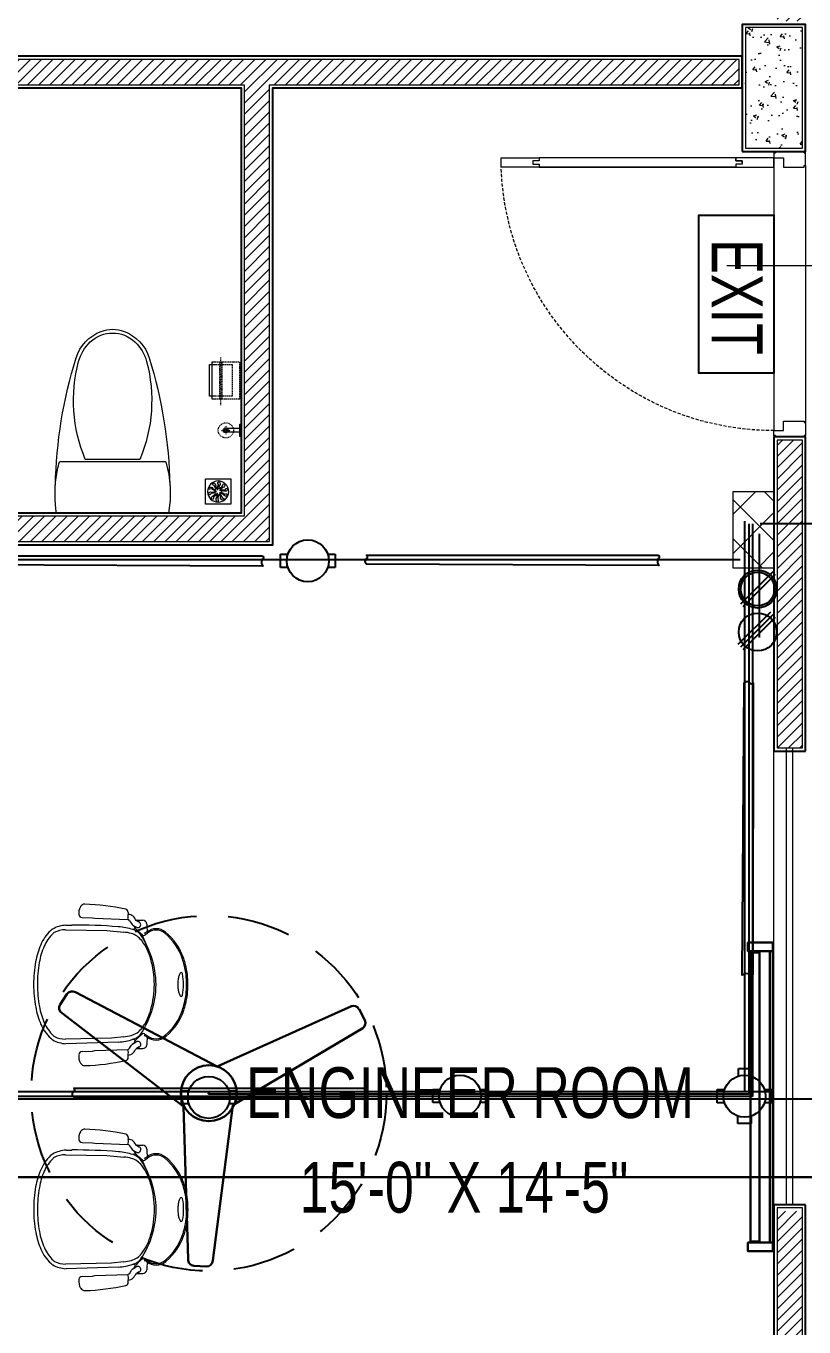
# Model space of a CAD drawing. Header units: inches. Extents: x 1445 to 3588, y -22 to 615.
# Drawn here: x 1569.8 to 1692.5, y 129.6 to 334.6 of the extents above; entities that cross this region are included whole.
import ezdxf
from ezdxf.enums import TextEntityAlignment as Align

# ---------------------------------------------------------------- set-up
doc = ezdxf.new("R2010")
doc.units = ezdxf.units.IN
doc.header["$MEASUREMENT"] = 0
for name, pattern in [('CENTER', [2, 1.25, -0.25, 0.25, -0.25]), ('DASH', [0.35, 0.25, -0.1]), ('DASHED', [0.75, 0.5, -0.25])]:
    doc.linetypes.add(name, pattern=pattern)
doc.layers.get('Defpoints').update_dxf_attribs({"lineweight": 0})
for name, color, linetype in [('Cables', 7, 'Continuous'), ('COLLUM', 1, 'Continuous'), ('Plant Layout', 7, 'Continuous'), ('Sockets', 7, 'Continuous'), ('wall 05', 252, 'Continuous')]:
    doc.layers.add(name, color=color, linetype=linetype)
for name, color, linetype, lineweight in [('DOOR', 115, 'Continuous', 15), ('E-CF-Ceiling-Fan', 42, 'Continuous', 30), ('E-WTL-Wall-Tube-Light', 7, 'Continuous', 30), ('Glass', 5, 'Continuous', 9), ('HACTH', 8, 'Continuous', 9), ('I-WC----EXST', 7, 'Continuous', 15), ('I-WC----N', 7, 'Continuous', 15), ('ID-FURN', 7, 'Continuous', 15), ('Plaster Line', 252, 'Continuous', 15), ('Switchboard', 30, 'Continuous', 13), ('Text', 252, 'Continuous', 15), ('WINDOW', 140, 'Continuous', 9)]:
    doc.layers.add(name, color=color, linetype=linetype, lineweight=lineweight)
doc.styles.add('Swiss721', font='swisscl.ttf')
pattern_1 = [(45, (-408960.4376, -241892.552), (-0.8838834765, 0.8838834765), [])]

# ---------------------------------------------------------------- blocks, each defined once
blk = doc.blocks.new('CF')
for p, q in [((-23.84, 14.22), (-22.76, 15.89)), ((1.35, 4.29), (-21.39, 16.19)), ((-4.07, -2.11), (-23.55, 12.84)), ((1.35, 4.29), (22.9, 13.97)), ((24.1, 13.48), (25.01, 11.71)), ((3.87, -1.9), (24.71, 10.43)), ((3.87, -1.9), (0.65, -26.82)), ((-4.07, -2.11), (-3.33, -26.62)), ((-0.39, -27.76), (-2.38, -27.66))]:
    blk.add_line(p, q)
for radius in [4.48, 0.0888]:
    blk.add_circle((0, 0), radius)
for centre, radius, start, end in [((-21.93, 15.35), 0.996, 57.1351, 147.1351), ((-23.01, 13.68), 0.996, 147.1351, 237.1351), ((23.21, 13.03), 0.996, 27.1351, 117.1351), ((24.09, 11.25), 1.03, 299.2548, 26.4357), ((-2.33, -26.67), 0.996, 177.1351, 267.1351), ((-0.34, -26.77), 0.996, 267.1351, 357.1351)]:
    blk.add_arc(centre, radius, start, end)
blk = doc.blocks.new('A$C63C712C3')
at = {"ltscale": 2}
for p, q in [((39.8, 42), (33.8, 42)), ((39.8, 15.9), (33.8, 15.9)), ((1230.6, 42), (1236.6, 42)), ((1230.6, 15.9), (1236.6, 15.9))]:
    blk.add_line(p, q, dxfattribs=at)
for points in [[(35.5, 102.6), (0, 102.6), (0, 0), (35.5, 0)], [(35.5, 102.6), (1235.5, 102.6), (1235.5, 90.2), (35.5, 90.2)], [(1235.5, 102.6), (1270.9, 102.6), (1270.9, 0), (1235.5, 0)], [(39.8, 47.6), (1230.6, 47.6), (1230.6, 10.1), (39.8, 10.1)]]:
    blk.add_lwpolyline(points, close=True, dxfattribs=at)
blk = doc.blocks.new("VISITOR'S CHAIR")
at = {"layer": 'ID-FURN'}
for p, q in [((-252.9, 410.4), (-252.9, 430.1)), ((-246, 415.4), (-252.2, 404.9)), ((-238.2, 446.3), (-237.2, 446.4)), ((-209.3, 412.3), (-220.1, 402)), ((-194.5, 429.2), (-209.3, 412.3)), ((-206.3, 445.5), (-200.5, 437.8)), ((-200.5, 437.8), (-204.1, 436)), ((-194.5, 436.8), (-202.2, 448.9)), ((-159.3, 443.5), (-195.6, 428)), ((194, 436.8), (201.7, 448.9)), ((194, 429.2), (208.8, 412.3)), ((205.7, 445.5), (199.9, 437.8)), ((199.9, 437.8), (203.6, 436)), ((208.8, 412.3), (219.5, 402)), ((245.5, 415.4), (251.7, 404.9)), ((252.4, 410.4), (252.4, 430.1)), ((-283.6, 372.6), (-275.2, 372.4)), ((-260.9, 241.4), (-256.5, 371.2)), ((-251, 378.4), (-240.1, 385.8)), ((-233.9, 391.5), (-226.3, 404.1)), ((-220.1, 402), (-216.3, 391.6)), ((219.5, 402), (215.7, 391.6)), ((233.4, 391.5), (225.8, 404.1)), ((250.5, 378.4), (239.5, 385.8)), ((260.4, 241.4), (255.9, 371.2)), ((286.6, 372.6), (278.2, 372.4)), ((-212.8, 288.2), (-206.4, 356.1)), ((206, 355.1), (211.1, 306.6)), ((226.9, 334), (233.3, 127.6)), ((-215.8, 125.5), (-212.8, 288.2)), ((211.1, 306.6), (215.2, 125.7)), ((-264.1, 191.1), (-262.6, 231.9)), ((-262.6, 231.9), (-260.9, 241.4)), ((262, 231.9), (260.4, 241.4)), ((263.5, 191.1), (262, 231.9)), ((-233.8, 127.6), (-234.4, 150.3))]:
    blk.add_line(p, q, dxfattribs=at)
for centre, major_axis, ratio, start_param, end_param in [((-30.7, 376.8), (160.1, 160.1), 1, 1.106098, 1.669765), ((-30.7, 376.8), (156.4, 156.4), 1, 1.106098, 1.669765), ((-25.5, 384.4), (156.3, 156.3), 1, 1.024131, 1.139863), ((-25.5, 384.4), (-152.5, 152.5), 1, -0.546665, -0.430933), ((0, 279.6), (232.5, 232.5), 1, 0.786111, 1.024131), ((0, 279.6), (-228.8, 228.8), 1, -0.784686, -0.546665), ((-42.1, 581.5), (-3.34, 3.34), 1, -0.185935, 0.785398), ((-42.1, 581.5), (3.34, 3.34), 1, 2.356194, 3.327527), ((-22.4, 552.7), (28, 28), 1, 1.306571, 1.384862), ((-22.4, 610.3), (-28, 28), 1, 1.756731, 2.080357), ((-0.3, 358.6), (-164.3, 164.3), 1, -0.967168, -0.603629), ((-9.1, 657.2), (-62.5, 62.5), 1, 2.080357, 2.239483), ((-0.3, 732.5), (-116.1, 116.1), 1, 2.239483, 2.356194), ((-0.5, 279.6), (232.5, 232.5), 1, 0.546665, 0.784686), ((-0.5, 279.6), (-228.8, 228.8), 1, -1.024131, -0.786111), ((-0.3, 732.5), (-116.1, 116.1), 1, 2.356194, 2.472906), ((8.6, 657.2), (62.5, 62.5), 1, 4.043702, 4.202828), ((21.8, 610.3), (28, 28), 1, 4.202828, 4.526454), ((21.8, 552.7), (-28, 28), 1, -1.384862, -1.299686), ((41.5, 581.5), (3.34, 3.34), 1, 5.497787, 6.46912), ((41.5, 581.5), (-3.34, 3.34), 1, 2.955658, 3.926991), ((25, 384.4), (-152.5, 152.5), 1, -1.139863, -1.024131), ((25, 384.4), (-156.3, 156.3), 1, -1.139863, -1.024131), ((27.8, 374.8), (158.5, 158.5), 1, 6.197379, 6.741162), ((27.8, 374.8), (-162.3, 162.3), 1, 4.626582, 5.170366), ((-162.3, 482.7), (40.7, 40.7), 1, 1.641382, 2.3562), ((-162.3, 482.7), (-37, 37), 1, 0.070585, 0.785404), ((85, 416), (108.9, 108.9), 1, 6.212612, 6.231759), ((161.7, 482.7), (37, 37), 1, 5.497793, 6.212612), ((85, 416), (112.6, 112.6), 1, 6.212612, 6.231759), ((161.7, 482.7), (-40.7, 40.7), 1, 3.926985, 4.641803), ((-162.3, 482.7), (40.7, 40.7), 1, 2.3562, 3.058022), ((-162.3, 482.7), (37, 37), 1, 2.3562, 3.058022), ((3.5, 124), (253.6, 253.6), 1, 0.795932, 1.416989), ((-51.2, 268.5), (140.9, 140.9), 1, 1.029343, 1.444292), ((-0.3, 117.9), (253.1, 253.1), 1, 0.505105, 1.065692), ((-2.1, 130.4), (-249.1, 249.1), 1, -1.424708, -0.790588), ((50.6, 268.5), (140.9, 140.9), 1, 0.126504, 0.541453), ((161.7, 482.7), (-37, 37), 1, 3.225371, 3.926997), ((161.7, 482.7), (40.7, 40.7), 1, 4.795959, 5.497781), ((-236.4, 429.9), (11.7, 11.7), 1, 0.895345, 2.346242), ((-236.6, 411), (11.5, 11.5), 1, 2.359032, 2.700427), ((-236.3, 410.5), (-8.33, 8.33), 1, 3.308932, 6.927895), ((-232, 599.7), (-108.4, 108.4), 1, 2.322741, 2.51101), ((-117.7, 355.6), (-74.2, 74.2), 1, 0.158797, 0.434217), ((-122.3, 361.1), (-58.3, 58.3), 1, -0.121154, 0.49051), ((-199.3, 433), (4.34, 4.34), 1, 4.766338, 6.168083), ((121.8, 361.1), (-58.3, 58.3), 1, 4.221879, 4.833543), ((198.8, 433), (4.34, 4.34), 1, 1.685898, 3.087644), ((117.2, 355.6), (74.2, 74.2), 1, 5.848968, 6.124388), ((232.9, 610.8), (116.4, 116.4), 1, 3.774404, 3.956147), ((235.8, 410.5), (8.33, 8.33), 1, 5.638476, 9.257439), ((235.9, 429.9), (-11.7, 11.7), 1, 3.936943, 5.38784), ((236.1, 411), (-11.5, 11.5), 1, 3.582758, 3.924153), ((602.9, 170), (-650.5, 650.5), 1, 0.573881, 0.750879), ((-284.6, 360.2), (-8.76, 8.76), 1, -0.863376, 0.564498), ((-245.5, 374), (-29, 9), 0.940619, -0.371164, 0.371164), ((-268.2, 332.2), (2.3, 41.2), 0.843481, -0.27588, 0.27588), ((-207.6, 326.1), (-64, 64), 1, -0.27183, -0.033972), ((-243.2, 366.7), (9.99, 9.99), 1, 1.377732, 2.024937), ((-248.6, 401.1), (12.4, 12.4), 1, 4.437336, 4.934607), ((-237.4, 417.6), (-16.4, 16.4), 1, 2.597956, 3.176359), ((17, 316.6), (173.3, 173.3), 1, 2.044581, 2.285039), ((45.2, 326.1), (-179.2, 179.2), 1, 0.550308, 0.670712), ((-45.7, 326.1), (-179.2, 179.2), 1, 4.041677, 4.162081), ((-17.5, 316.6), (173.3, 173.3), 1, 5.568943, 5.8094), ((236.9, 417.6), (-16.4, 16.4), 1, 1.53603, 2.114433), ((248.1, 401.1), (-12.4, 12.4), 1, 1.348578, 1.845849), ((242.6, 366.7), (9.99, 9.99), 1, 5.829045, 6.47625), ((207.1, 326.1), (64, 64), 1, 0.033972, 0.27183), ((269.1, 332.1), (-29.2, 29.2), 1, -1.014167, -0.462408), ((248.3, 369.9), (21.5, 21.5), 1, 5.582202, 6.32453), ((287.6, 360.2), (8.76, 8.76), 1, 5.718688, 7.146561), ((-599.9, 170), (-650.5, 650.5), 1, 3.96151, 4.138508), ((1965.9, 158.7), (1555.9, 1555.9), 1, 2.276461, 2.36002), ((-297.3, 201.7), (13.6, 13.6), 1, 2.322194, 3.388756), ((-280.7, 229.2), (36.4, 36.4), 1, 3.399296, 4.068112), ((-276.9, 191.2), (-9.06, 9.06), 1, 2.406079, 3.903189), ((276.4, 191.2), (-9.06, 9.06), 1, 0.8092, 2.30631), ((283.7, 229.2), (-36.4, 36.4), 1, 2.215073, 2.88389), ((300.2, 201.7), (-13.6, 13.6), 1, 2.89443, 3.960991), ((-110, 135.1), (87.7, 87.7), 1, 2.416541, 2.868914), ((-119, 125.5), (68.4, 68.4), 1, 2.356783, 2.833835), ((118.4, 125.7), (68.4, 68.4), 1, 5.032166, 5.498375), ((110.4, 135), (-87, 87), 1, 3.422629, 3.866448), ((-133.1, 134.8), (-73.8, 73.8), 1, 1.404983, 1.497112), ((-89.5, 183.7), (-119.9, 119.9), 1, 1.547695, 1.947381), ((-169.4, 107.4), (-31.3, 31.3), 1, 1.42524, 1.547695), ((-89.5, 183.7), (109.4, 109.4), 1, 3.118491, 3.518177), ((88.8, 184.1), (109.4, 109.4), 1, 4.339484, 4.739169), ((88.8, 184.1), (119.9, 119.9), 1, 4.339484, 4.739169), ((169, 108.1), (31.3, 31.3), 1, 4.739169, 4.873442), ((136.9, 131.9), (-69.9, 69.9), 1, 3.217039, 3.320838), ((-36, 307.2), (-215, 215), 1, 1.947381, 2.1796), ((-36, 307.2), (204.6, 204.6), 1, 3.518177, 3.750397), ((-0.9, 503.9), (-356.3, 356.3), 1, 2.1796, 2.358034), ((-0.9, 503.9), (-345.8, 345.8), 1, 2.1796, 2.358034), ((-0.9, 503.9), (345.8, 345.8), 1, 3.92883, 4.107264), ((-0.9, 503.9), (-356.3, 356.3), 1, 2.358034, 2.536468), ((34.9, 307.3), (-204.6, 204.6), 1, 2.536468, 2.768687), ((34.9, 307.3), (-215, 215), 1, 2.536468, 2.768687)]:
    blk.add_ellipse(centre, major_axis=major_axis, ratio=ratio, start_param=start_param, end_param=end_param, dxfattribs=at)
blk = doc.blocks.new('$plan$00000388')
for p, q in [((-202.5, -209.5), (-202.5, 209.5)), ((0, -220.8), (0, 220.8)), ((-211.8, 107.7), (-211.8, -107.7))]:
    blk.add_line(p, q)
blk.add_lwpolyline([(-202.5, -209.5), (-151.6, -220.9), (-102.2, -226.4), (-50.2, -226.4), (0, -220.8)])
for centre, radius, start, end in [((-70.5, -1596.9), 1822.9, 91.2224, 107.2477), ((-76.2, -236.2), 463.3, 97.7399, 105.822), ((-76.2, -236.2), 463.3, 80.5377, 97.7399), ((-443.4, -448.2), 602.2, 67.3737, 104.7786), ((-562.5, -12.2), 163.6, 107.2477, 159.5476), ((-555.5, -23.3), 162.7, 104.7786, 136.8543), ((-580.4, 0), 128.7, 136.8543, 223.1457), ((-595.2, 0), 128.7, 159.5476, 200.4524), ((-562.5, 12.2), 163.6, 200.4524, 252.7523), ((-555.5, 23.3), 162.7, 223.1457, 255.2214), ((-70.5, 1596.9), 1822.9, 252.7523, 268.7776), ((-443.4, 448.2), 602.2, 255.2214, 292.6263)]:
    blk.add_arc(centre, radius, start, end)
blk = doc.blocks.new('h')
at = {"layer": 'I-WC----N', "color": 252, "linetype": 'CENTER', "ltscale": 0.2}
for p, q in [((544280.5, -25819.8), (544314.2, -25819.8)), ((544297.4, -25836.8), (544297.4, -25800.9))]:
    blk.add_line(p, q, dxfattribs=at)
at = {"layer": 'I-WC----N'}
blk.add_lwpolyline([(544273, -25759.8), (544321, -25759.8), (544321, -25764.8), (544273, -25764.8)], close=True, dxfattribs=at)
blk.add_lwpolyline([(544289, -25813.8), (544289, -25764.8), (544305, -25764.8), (544305, -25813.8)], dxfattribs=at)
at = {"layer": 'I-WC----N', "linetype": 'DASH', "ltscale": 5}
blk.add_circle((544297.4, -25819.8), 30, dxfattribs=at)
at = {"layer": 'I-WC----N'}
for centre, radius in [((544297, -25819.8), 10), ((544297.4, -25819.8), 5)]:
    blk.add_circle(centre, radius, dxfattribs=at)
blk = doc.blocks.new('typical king$0$5767 PAPER HOLDER')
at = {"color": 0, "linetype": 'CENTER', "lineweight": -2, "ltscale": 0.5}
blk.add_line((80, 97.5), (80, -92.5), dxfattribs=at)
at = {"color": 0, "linetype": 'DASHED', "lineweight": -2, "ltscale": 10, "flags": 128}
for points in [[(5, 52.5), (0, 52.5), (0, -52.5), (5, -52.5)], [(97, 72.5), (5, 72.5), (5, -72.5), (100, -72.5)]]:
    blk.add_lwpolyline(points, dxfattribs=at)
at = {"color": 0, "linetype": 'DASHED', "lineweight": -2, "ltscale": 10}
blk.add_lwpolyline([(100, -62.5), (35, -62.5), (35, 62.5), (97, 62.5)], dxfattribs=at)
blk.add_lwpolyline([(75, -72.5), (85, -72.5), (85, 72.5), (75, 72.5)], close=True, dxfattribs=at)
at = {"color": 0, "linetype": 'ByBlock', "lineweight": -2, "flags": 128}
blk.add_lwpolyline([(100, -72.5), (115, -72.5), (115, 72.5), (100, 72.5)], dxfattribs=at)
at = {"color": 0, "linetype": 'ByBlock', "lineweight": -2}
blk.add_lwpolyline([(100, 62.5), (125, 62.5), (125, -62.5), (100, -62.5)], dxfattribs=at)
blk = doc.blocks.new('A$C4A7E7E9F')
at = {"layer": 'Defpoints'}
for points in [[(0, 5), (0.25, 5), (0.25, 4.75), (0, 4.75)], [(44.75, 5), (45, 5), (45, 4.75), (44.75, 4.75)], [(0, 0.25), (0.25, 0.25), (0.25, 0), (0, 0)], [(44.75, 0.25), (45, 0.25), (45, 0), (44.75, 0)]]:
    blk.add_lwpolyline(points, close=True, dxfattribs=at)
at = {"layer": 'DOOR'}
for points in [[(1.75, 10), (2, 10), (2, 11), (2.5, 11), (2.5, 5), (1, 5), (1, 11), (1.5, 11), (1.5, 10), (1.75, 10), (1.5, 10), (1.5, 11), (1, 11), (1, 42), (1.5, 42), (1.5, 43), (2, 43), (2, 42), (2.5, 42), (2.5, 11), (2.5, 48), (1, 48), (1, 42)], [(1, 5), (1, 3.5), (2.5, 3.5), (2.5, 0.25), (2.25, 0.25), (2.25, 0), (0.25, 0), (0.25, 0.25), (0, 0.25), (0, 4.75), (0.25, 4.75), (0.25, 5), (1, 5)], [(44, 5), (44, 3.5), (42.5, 3.5), (42.5, 0.25), (42.75, 0.25), (42.75, 0), (44.75, 0), (44.75, 0.25), (45, 0.25), (45, 4.75), (44.75, 4.75), (44.75, 5), (44, 5)]]:
    blk.add_lwpolyline(points, dxfattribs=at)
at = {"layer": 'DOOR', "linetype": 'DASHED', "lineweight": 0}
blk.add_arc((0.95, 4.98), 43.05, 0.0251, 87.941, dxfattribs=at)
at = {"layer": 'HACTH', "lineweight": 0, "ltscale": 10}
for p, q in [((1.5, 5), (44, 5)), ((2.25, 0), (42.75, 0))]:
    blk.add_line(p, q, dxfattribs=at)
blk = doc.blocks.new('f')
at = {"layer": 'Plaster Line'}
for p, q in [((143926.45, 171473.63), (143922.45, 171473.63)), ((143922.45, 171473.63), (143922.45, 171425.13)), ((143926.45, 171425.13), (143926.45, 171473.63)), ((143922.45, 171425.13), (143926.45, 171425.13))]:
    blk.add_line(p, q, dxfattribs=at)
blk = doc.blocks.new('g')
at = {"layer": 'wall 05'}
for p, q in [((143926.95, 171474.13), (143921.95, 171474.13)), ((143921.95, 171474.13), (143921.95, 171424.63)), ((143926.95, 171424.63), (143926.95, 171474.13)), ((143921.95, 171424.63), (143926.95, 171424.63))]:
    blk.add_line(p, q, dxfattribs=at)
blk = doc.blocks.new('floor drain 01')
at = {"color": 0}
blk.add_lwpolyline([(-10, -10), (90, -10), (90, 90), (-10, 90)], close=True, dxfattribs=at)
for points in [[(2.5, 46.7, 0.191053), (7.2, 42.2, 0.194336), (16.1, 42.1, -0.272606), (24.9, 41.2, 1.040732), (27.4, 44.5, 0.091346), (26, 45.4, 0.160783), (17.2, 46.5, -0.323658), (9.4, 50.7, 0.91079)], [(13.6, 67.5, 0.191053), (14.8, 61, 0.194336), (21.9, 55.7, -0.272606), (28.5, 49.9, 1.040732), (32.5, 51, 0.091346), (31.8, 52.6, 0.160783), (25.3, 58.6, -0.323658), (21.5, 66.6, 0.91079)], [(34.8, 77.8, 0.191053), (32, 71.8, 0.194336), (34.6, 63.4, -0.272606), (36.5, 54.8, 1.040732), (40.4, 53.4, 0.091346), (40.8, 55, 0.160783), (39.1, 63.7, -0.323658), (40.7, 72.4, 0.91079)], [(58, 73.6, 0.191053), (52.2, 70.5, 0.194336), (49.4, 62.1, -0.272606), (45.9, 54, 1.040732), (48.2, 50.6, 0.091346), (49.4, 51.6, 0.160783), (53.2, 59.7, -0.323658), (59.6, 65.8, 0.91079)], [(74.3, 56.6, 0.191053), (67.8, 57.5, 0.194336), (60.6, 52.3, -0.272606), (53, 47.9, 1.040732), (52.8, 43.8, 0.091346), (54.5, 43.9, 0.160783), (62.3, 48.2, -0.323658), (71, 49.3, 0.91079)], [(5.7, 23.4, 0.191053), (12.2, 22.5, 0.194336), (19.4, 27.7, -0.272606), (27, 32.1, 1.040732), (27.2, 36.2, 0.091346), (25.5, 36.1, 0.160783), (17.7, 31.8, -0.323658), (9, 30.7, 0.91079)], [(22, 6.4, 0.191053), (27.8, 9.5, 0.194336), (30.6, 17.9, -0.272606), (34.1, 26, 1.040732), (31.8, 29.4, 0.091346), (30.6, 28.4, 0.160783), (26.8, 20.3, -0.323658), (20.4, 14.2, 0.91079)], [(45.2, 2.2, 0.191053), (48, 8.2, 0.194336), (45.4, 16.6, -0.272606), (43.5, 25.2, 1.040732), (39.6, 26.6, 0.091346), (39.2, 25, 0.160783), (40.9, 16.3, -0.323658), (39.3, 7.6, 0.91079)], [(66.4, 12.5, 0.191053), (65.2, 19, 0.194336), (58.1, 24.3, -0.272606), (51.5, 30.1, 1.040732), (47.5, 29, 0.091346), (48.2, 27.4, 0.160783), (54.7, 21.4, -0.323658), (58.5, 13.4, 0.91079)], [(77.5, 33.3, 0.191053), (72.8, 37.8, 0.194336), (63.9, 37.9, -0.272606), (55.1, 38.8, 1.040732), (52.6, 35.5, 0.091346), (54, 34.6, 0.160783), (62.8, 33.5, -0.323658), (70.6, 29.3, 0.91079)]]:
    blk.add_lwpolyline(points, format="xyb", close=True, dxfattribs=at)
for centre, radius in [((40, 40), 41.7), ((31.9, 45.2), 1.83), ((32.5, 33.9), 1.83), ((42.5, 49.3), 1.83), ((43.5, 31), 1.83), ((49.6, 40.5), 1.83)]:
    blk.add_circle(centre, radius, dxfattribs=at)

msp = doc.modelspace()

# ---------------------------------------------------------------- hatches: boundary and pattern name
at = {"layer": 'HACTH'}
h = msp.add_hatch(dxfattribs=at)
h.set_pattern_fill('ANSI31', color=256, scale=10, style=0)
h.set_pattern_definition(pattern_1)
h.paths.add_polyline_path([(1688.25, 335.33), (1692.25, 335.33), (1692.25, 465.83), (1688.25, 465.83)])
h.paths.add_polyline_path([(1513.25, 329.33), (1513.25, 325.33), (1604.25, 325.33), (1604.25, 257.33), (1538.25, 257.33), (1538.25, 253.33), (1608.25, 253.33), (1608.25, 325.33), (1682.25, 325.33), (1682.25, 329.33)])
h.paths.add_polyline_path([(1503.25, 335.33), (1507.25, 335.33), (1507.25, 389.33), (1503.25, 389.33)])
h = msp.add_hatch(dxfattribs=at)
h.set_pattern_fill('AR-CONC', color=256, scale=0.75, style=0)
h.set_pattern_definition([(50, (-408960.4376, -241892.552), (5.37945137, -0.470641012), [0.5625, -6.1875]), (355, (-408960.4376, -241892.552), (-1.040635, 5.641441), [0.45, -4.95]), (100.4514, (-408959.9893, -241892.5913), (4.338820363, 5.170796565), [0.478051425, -5.25856584]), (46.1842, (-408960.4376, -241891.052), (8.004307865, -1.24139261), [0.84375, -9.28125]), (96.6356, (-408959.7705, -241891.1555), (7.00997029, 7.30588403), [0.71707716, -7.8878475]), (351.1842, (-408960.4376, -241891.052), (7.00996459, 7.3058895), [0.675, -7.425]), (21, (-408959.6876, -241891.427), (4.47680289, -3.01964168), [0.5625, -6.1875]), (326, (-408959.6876, -241891.427), (1.82486499, 5.43862534), [0.45, -4.95]), (71.4514, (-408959.3145, -241891.6787), (6.301669714, 2.418978725), [0.478051425, -5.25856584]), (37.5, (-408960.4376, -241892.552), (0.091198915, 2.496703904), [0, -4.89, 0, -5.025, 0, -4.96875]), (7.5, (-408960.4376, -241892.552), (1.973021531, 2.958087839), [0, -2.865, 0, -4.7775, 0, -1.89375]), (327.5, (-408962.11, -241892.552), (4.003668271, -0.169161538), [0, -1.875, 0, -5.85, 0, -7.7625]), (317.5, (-408962.86, -241892.552), (4.37389627, 0.750787367), [0, -2.4375, 0, -3.885, 0, -5.5125])])
h.paths.add_polyline_path([(1683.25, 315.33), (1692.25, 315.33), (1692.25, 334.33), (1683.25, 334.33)])
h = msp.add_hatch(dxfattribs=at)
h.set_pattern_fill('ANSI31', color=256, scale=10, style=0)
h.set_pattern_definition(pattern_1)
h.paths.add_polyline_path([(1503.25, 202.83), (1507.25, 202.83), (1507.25, 275.83), (1503.25, 275.83)])
h.paths.add_polyline_path([(1503.25, 87.33), (1507.25, 87.33), (1507.25, 129.83), (1503.25, 129.83)])
h.paths.add_polyline_path([(1515.25, 79.33), (1515.25, 75.33), (1561.25, 75.33), (1561.25, 79.33)])
h.paths.add_polyline_path([(1634.25, 79.33), (1634.25, 75.33), (1678.25, 75.33), (1678.25, 79.33)])
h.paths.add_polyline_path([(1693.25, 79.33), (1693.25, 75.33), (1734.25, 75.33), (1734.25, 79.33)])
h.paths.add_polyline_path([(1688.25, 89.33), (1692.25, 89.33), (1692.25, 147.83), (1688.25, 147.83)])
h.paths.add_polyline_path([(1688.25, 220.83), (1692.25, 220.83), (1692.25, 269.33), (1688.25, 269.33)])
at = {"layer": 'Switchboard'}
h = msp.add_hatch(dxfattribs=at)
h.set_pattern_fill('ANSI37', color=256, scale=35, angle=90)
h.set_pattern_definition([(135, (2134.132, -13.4346), (-3.093592, -3.093592), []), (225, (2134.132, -13.4346), (3.093592, -3.093592), [])])
h.paths.add_polyline_path([(1687.75, 261.22), (1681.34, 261.22), (1681.34, 249.16), (1687.75, 249.16)])

# ---------------------------------------------------------------- linework, layer by layer
at = {"color": 5, "lineweight": 20}
msp.add_line((1740.77, 296.79), (1680.32, 296.79), dxfattribs=at)
at = {"color": 1}
for p, q in [((1684.38, 256.13), (1684.38, 165.91)), ((1685.45, 254.54), (1685.45, 238.24)), ((1726.18, 256.13), (1685.58, 256.13)), ((1682.42, 250.46), (1549.29, 250.46)), ((1684.38, 165.91), (1512.79, 165.91))]:
    msp.add_line(p, q, dxfattribs=at)
for p, q in [((1609.96, 249.28), (1609.96, 251.34)), ((1609.96, 251.34), (1611.13, 251.34)), ((1617.42, 251.34), (1618.59, 251.34)), ((1618.59, 251.34), (1618.59, 249.28)), ((1611.13, 249.28), (1609.96, 249.28)), ((1618.59, 249.28), (1617.42, 249.28)), ((1682.19, 169.12), (1682.19, 170.29)), ((1682.19, 170.29), (1684.26, 170.29)), ((1684.26, 170.29), (1684.26, 169.06)), ((1594.35, 164.73), (1594.35, 166.79)), ((1594.35, 166.79), (1595.52, 166.79)), ((1601.81, 166.79), (1602.98, 166.79)), ((1602.98, 166.79), (1602.98, 164.73)), ((1633.96, 164.93), (1633.96, 166.99)), ((1633.96, 166.99), (1635.13, 166.99)), ((1641.42, 166.99), (1642.59, 166.99)), ((1642.59, 166.99), (1642.59, 164.93)), ((1678.81, 164.92), (1678.81, 166.98)), ((1678.81, 166.98), (1679.98, 166.98)), ((1686.27, 166.98), (1687.44, 166.98)), ((1687.44, 166.98), (1687.44, 164.92)), ((1595.52, 164.73), (1594.35, 164.73)), ((1602.98, 164.73), (1601.81, 164.73)), ((1635.13, 164.93), (1633.96, 164.93)), ((1642.59, 164.93), (1641.42, 164.93)), ((1679.98, 164.92), (1678.81, 164.92)), ((1687.44, 164.92), (1686.27, 164.92)), ((1682.09, 161.64), (1682.09, 162.81)), ((1684.16, 162.81), (1684.16, 161.64)), ((1684.16, 161.64), (1682.09, 161.64))]:
    msp.add_line(p, q)
at = {"color": 6, "lineweight": 30}
msp.add_line((1516.72, 153.21), (1725.08, 153.21), dxfattribs=at)
at = {"color": 4}
msp.add_lwpolyline([(1687.75, 304.8), (1687.75, 279.86), (1675.92, 279.86), (1675.92, 304.8)], close=True, dxfattribs=at)
for points in [[(1607.13, 251.07, -0.56347), (1607.13, 250.57, 0.367924), (1607.2, 249.46), (1561.13, 249.67, -0.456322), (1561.13, 250.57, 0.605884), (1561.13, 251.09)], [(1669.54, 251.19, -0.56347), (1669.54, 250.68, 0.367924), (1669.62, 249.58), (1623.54, 249.79, -0.456322), (1623.54, 250.68, 0.605884), (1623.54, 251.2)], [(1684.45, 185.09, -0.56347), (1683.95, 185.09, 0.354322), (1682.77, 185.02), (1683.05, 231.09, -0.456322), (1683.95, 231.09, 0.605884), (1684.47, 231.09)], [(1623.36, 167.2, -0.56347), (1623.36, 166.7, 0.354322), (1623.44, 165.52), (1577.36, 165.8, -0.456322), (1577.36, 166.7, 0.605884), (1577.36, 167.22)]]:
    msp.add_lwpolyline(points, format="xyb", close=True)
for centre in [(1614.27, 250.31), (1598.66, 165.76), (1638.27, 165.96), (1683.12, 165.95)]:
    msp.add_circle(centre, 3.31)
at = {"linetype": 'DASHED', "ltscale": 20}
msp.add_circle((1598.66, 166.41), 28, dxfattribs=at)
at = {"layer": 'Cables', "color": 3}
for p, q in [((1683.12, 256.57), (1683.12, 166.7)), ((1683.8, 256.13), (1683.8, 166.27)), ((1508.9, 166.7), (1683.12, 166.7)), ((1683.8, 166.27), (1598.66, 166.27)), ((1683.12, 166.7), (1686.96, 166.7))]:
    msp.add_line(p, q, dxfattribs=at)
at = {"layer": 'Cables', "color": 4}
msp.add_line((1927.49, 165.49), (1559.78, 165.49), dxfattribs=at)
at = {"layer": 'COLLUM'}
msp.add_lwpolyline([(1682.75, 314.83), (1692.75, 314.83), (1692.75, 334.83), (1682.75, 334.83)], close=True, dxfattribs=at)
at = {"layer": 'Glass', "ltscale": 10}
for points in [[(1689.75, 148.83), (1689.75, 220.83)], [(1690.75, 148.83), (1690.75, 220.83)]]:
    msp.add_lwpolyline(points, dxfattribs=at)
at = {"layer": 'Plant Layout', "lineweight": 13}
msp.add_line((1687.75, 313.83), (1687.75, 270.83), dxfattribs=at)
msp.add_line((1687.75, 313.83), (1687.75, 270.83), dxfattribs=at)
at = {"layer": 'Plaster Line'}
for points in [[(1683.25, 315.33), (1692.25, 315.33), (1692.25, 334.33), (1683.25, 334.33)], [(1682.25, 329.33), (1513.25, 329.33), (1513.25, 325.33), (1604.25, 325.33), (1604.25, 257.33), (1538.25, 257.33), (1538.25, 253.33), (1608.25, 253.33), (1608.25, 325.33), (1682.25, 325.33)], [(1692.25, 148.33), (1688.25, 148.33), (1688.25, 89.33), (1692.25, 89.33)]]:
    msp.add_lwpolyline(points, close=True, dxfattribs=at)
at = {"layer": 'Sockets', "color": 3}
for p, q in [((1687.56, 248.58), (1682.46, 243.48)), ((1687.93, 248.17), (1682.83, 243.07))]:
    msp.add_line(p, q, dxfattribs=at)
at = {"layer": 'Sockets', "color": 5}
for p, q in [((1687.2, 242.22), (1682.09, 237.12)), ((1687.56, 241.81), (1682.46, 236.71)), ((1687.93, 241.39), (1682.83, 236.29))]:
    msp.add_line(p, q, dxfattribs=at)
at = {"layer": 'Sockets', "color": 3}
for radius in [2.99, 2.67]:
    msp.add_circle((1685.19, 245.86), radius, dxfattribs=at)
at = {"layer": 'Sockets', "color": 5}
msp.add_circle((1685.19, 239.09), 2.99, dxfattribs=at)
at = {"layer": 'Switchboard'}
msp.add_lwpolyline([(1681.34, 249.16), (1681.34, 261.22), (1687.75, 261.22), (1687.75, 249.16)], close=True, dxfattribs=at)
at = {"layer": 'wall 05'}
for points in [[(1682.75, 329.83), (1512.75, 329.83), (1512.75, 324.83), (1603.75, 324.83), (1603.75, 257.83), (1537.75, 257.83), (1537.75, 252.83), (1608.75, 252.83), (1608.75, 324.83), (1682.75, 324.83)], [(1692.75, 148.83), (1687.75, 148.83), (1687.75, 88.83), (1692.75, 88.83)]]:
    msp.add_lwpolyline(points, close=True, dxfattribs=at)
at = {"layer": 'WINDOW', "linetype": 'Continuous', "ltscale": 10}
msp.add_lwpolyline([(1687.75, 148.83), (1687.75, 220.83)], dxfattribs=at)

# ---------------------------------------------------------------- block references
at = {"layer": 'DOOR', "lineweight": 0, "xscale": -1, "rotation": 90}
msp.add_blockref('A$C4A7E7E9F', (1692.75, 314.83), dxfattribs=at)
at = {"layer": 'E-CF-Ceiling-Fan', "lineweight": 0, "xscale": 0.9826591356573481, "yscale": 0.9826591356573481, "zscale": 0.9826591356486393}
msp.add_blockref('CF', (1598.66, 166.41), dxfattribs=at)
at = {"layer": 'E-WTL-Wall-Tube-Light', "lineweight": 0, "xscale": -0.03825770519629215, "yscale": 0.03825770520678021, "zscale": 0.03825770521002791, "rotation": 270}
msp.add_blockref('A$C63C712C3', (1683.66, 141.52), dxfattribs=at)
at = {"layer": 'HACTH'}
for name in ['g', 'f']:
    msp.add_blockref(name, (-142234.2, -171204.3), dxfattribs=at)
at = {"layer": 'I-WC----EXST', "xscale": -0.0400000000372529, "yscale": 0.0400000000372529, "zscale": 0.04, "rotation": 90}
msp.add_blockref('$plan$00000388', (1583.5, 257.83), dxfattribs=at)
msp.add_blockref('$plan$00000388', (1583.5, 257.83), dxfattribs=at)
at = {"layer": 'I-WC----N', "extrusion": (0, 0, -1), "xscale": -0.03999999997904524, "yscale": 0.03999999997904524, "zscale": 0.04, "rotation": 180}
msp.add_blockref('typical king$0$5767 PAPER HOLDER', (-1603.75, 278.73), dxfattribs=at)
at = {"layer": 'I-WC----N', "xscale": 0.03999999997904524, "yscale": 0.03999999997904524, "zscale": 0.04, "rotation": 270}
msp.add_blockref('h', (2634.14, 22042.76), dxfattribs=at)
at = {"layer": 'I-WC----N', "xscale": -0.03999999997904524, "yscale": 0.04000000000814907, "zscale": 0.04}
msp.add_blockref('floor drain 01', (1601.73, 259.62), dxfattribs=at)
at = {"layer": 'ID-FURN', "xscale": 0.03999999999414845, "yscale": 0.03999999997904524, "zscale": 0.04, "rotation": 270.0128413727339}
for p in [(1571.04, 183.54), (1571.05, 148.09)]:
    msp.add_blockref("VISITOR'S CHAIR", p, dxfattribs=at)

# ---------------------------------------------------------------- texts
at = {"layer": 'Text', "style": 'Swiss721'}
msp.add_text('ENGINEER ROOM', height=8, dxfattribs=at).set_placement((1639.86, 166.51), align=Align.MIDDLE)
msp.add_text('ENGINEER ROOM', height=8, dxfattribs=at).set_placement((1639.86, 166.51), align=Align.MIDDLE)
at = {"layer": 'Text', "color": 4, "insert": (1685.96, 291.88), "char_height": 8, "width": 62.6303, "attachment_point": 2, "rotation": 270, "style": 'Swiss721'}
msp.add_mtext('EXIT ', dxfattribs=at)
at = {"layer": 'Text', "insert": (1638.9, 155.6), "char_height": 8, "width": 62.6303, "attachment_point": 2, "style": 'Swiss721'}
msp.add_mtext('\\A1;15\'-0" X 14\'-5"', dxfattribs=at)
msp.add_mtext('\\A1;15\'-0" X 14\'-5"', dxfattribs=at)

doc.saveas('drawing.dxf')
